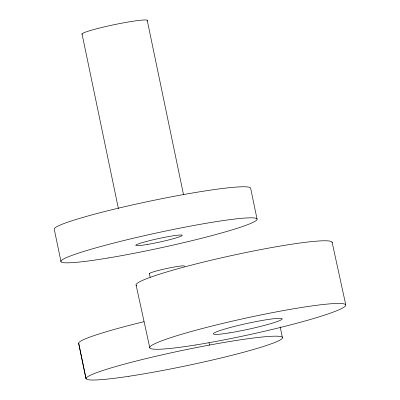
<?xml version="1.0" encoding="UTF-8"?>
<svg xmlns="http://www.w3.org/2000/svg" width="400" height="400" viewBox="0 0 400 400"><rect width="100%" height="100%" fill="white"/><g stroke="black" fill="none" stroke-linecap="round" stroke-linejoin="round"><path stroke-width="0.6" d="M332.085 242.18L345.775 304.825M136.11 285.18L149.8 347.83M149.39 273.655L150.17 277.275M280.15 326.79L282.42 337.685M147.31 20.735L183.555 194.82M209.04 342.855L209.51 345.11M82.02 33.83L118.395 208.525M61.01 261.655L54.23 229.16A100.32 7.915 -11.8 0 1 150.645 200.985A100.32 7.915 -11.8 0 1 250.65 188.235L257.035 218.995M82.145 34.325A33.44 2.64 -11.8 0 1 115.55 24.405A33.44 2.64 -11.8 0 1 146.935 21.065M78.97 343.745A100.32 7.695 -12.2 0 1 144.045 321.685M149.73 273.835A17.915 1.375 -12.2 0 1 166.635 268.52A17.915 1.375 -12.2 0 1 184.16 266.395M136.565 285.7A100.325 8.46 -12.3 0 1 231.225 255.65A100.325 8.46 -12.3 0 1 332.04 242.805M86 378.615L78.69 343.42L86 378.615M108.745 257.89A100.32 7.695 -12.2 0 0 257.085 219.37A100.32 7.695 -12.2 0 0 111.24 243.715A100.32 7.695 -12.2 0 0 108.745 257.89M147.435 244.43A23.73 1.82 -12.2 0 0 182.225 235.34A23.73 1.82 -12.2 0 0 147.415 241.205A23.73 1.82 -12.2 0 0 147.435 244.43M128.66 376.31A100.32 7.915 -11.8 0 0 282.145 338.52A100.32 7.915 -11.8 0 0 141.83 359.63A100.32 7.915 -11.8 0 0 128.66 376.31M195.245 345.03A100.325 8.46 -12.3 0 0 345.73 305.455A100.325 8.46 -12.3 0 0 202.385 328.5A100.325 8.46 -12.3 0 0 195.245 345.03M229.32 332.9A35.26 2.975 -12.3 0 0 282.205 318.995A35.26 2.975 -12.3 0 0 231.83 327.09A35.26 2.975 -12.3 0 0 229.32 332.9"/></g></svg>
